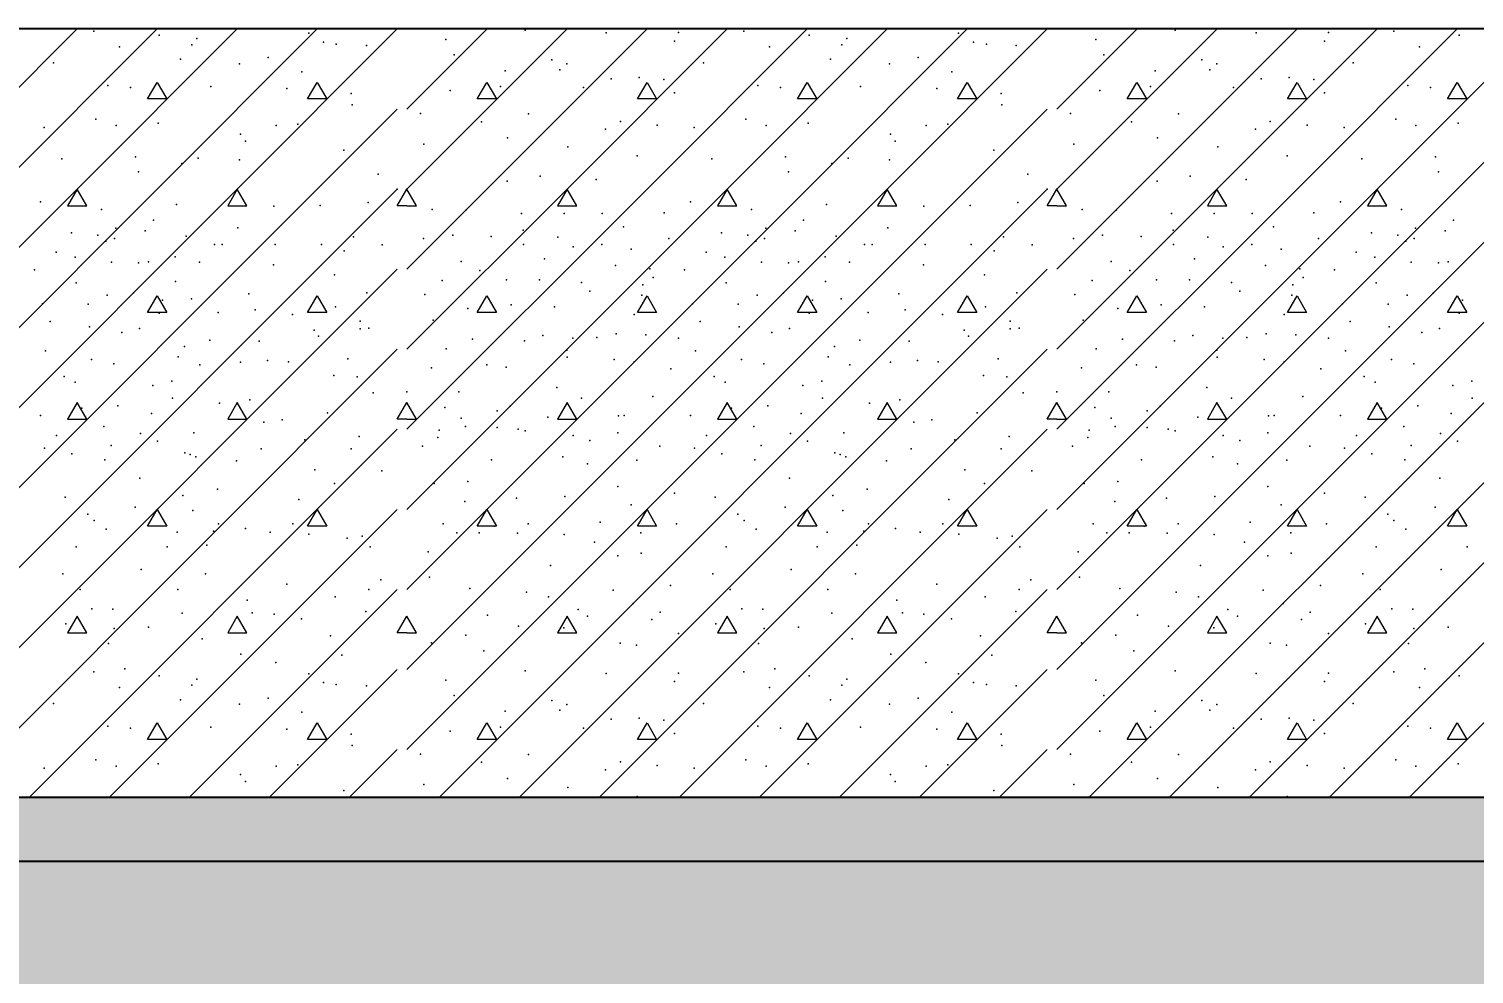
# Model space of a CAD drawing. Header units: millimetres. Extents: x 18162 to 7085488, y 72188 to 247925.
# Drawn here: x 4251776 to 4254033, y 98527 to 100003 of the extents above; entities that cross this region are included whole.
import ezdxf

# ---------------------------------------------------------------- set-up
doc = ezdxf.new("R2010")
doc.units = ezdxf.units.MM
doc.header["$MEASUREMENT"] = 0
doc.layers.add('Drawing & Figure', color=7, linetype='Continuous')
doc.layers.add('Structural - Bearing', color=7, linetype='Continuous')
doc.styles.add('GENERATED_STYLE_3', font='', dxfattribs={"width": 0.8})
doc.styles.get('GENERATED_STYLE_3').set_extended_font_data('ISOCPEUR MON')
doc.dimstyles.new('GENERATED_STYLE__12', dxfattribs={"dimtxt": 330.000007, "dimasz": 171, "dimexe": 0.18, "dimexo": 150, "dimgap": 0, "dimtad": 1, "dimdec": 0, "dimzin": 0, "dimdsep": 46, "dimtxsty": 'GENERATED_STYLE_3', "dimblk": 'ARROWHEAD_2', "dimblk1": 'ARROWHEAD_2', "dimblk2": 'ARROWHEAD_2', "dimcen": 0.09, "dimclrd": 13, "dimclre": 13, "dimclrt": 13, "dimadec": 0, "dimazin": 0, "dimtfac": 1, "dimtdec": 4, "dimtmove": 0, "dimatfit": 3, "dimfxl": 1, "dimtolj": 1, "dimtzin": 0, "dimarcsym": 0})

# ---------------------------------------------------------------- blocks, each defined once
blk = doc.blocks.new('*X1456', base_point=(4294986.6, 104752.7))
at = {"layer": 'Structural - Bearing', "color": 7, "linetype": 'Continuous', "lineweight": 9}
for p, q in [((4251601.3, 99752.6), (4251851.4, 100002.7)), ((4251726.3, 99752.6), (4251976.4, 100002.7)), ((4251851.3, 99752.6), (4252101.4, 100002.7)), ((4251976.3, 99752.6), (4252226.4, 100002.7)), ((4252101.3, 99752.6), (4252351.3, 100002.6)), ((4252366.4, 99877.6), (4252491.5, 100002.7)), ((4252366.4, 100002.6), (4252366.5, 100002.7)), ((4252366.4, 99752.6), (4252616.5, 100002.7)), ((4252491.4, 99752.6), (4252741.5, 100002.7)), ((4252616.4, 99752.6), (4252866.5, 100002.7)), ((4252741.4, 99752.6), (4252991.5, 100002.7)), ((4252866.4, 99752.6), (4253116.5, 100002.7)), ((4252991.4, 99752.6), (4253241.5, 100002.7)), ((4253116.4, 99752.6), (4253366.4, 100002.6)), ((4253381.5, 99877.6), (4253506.6, 100002.7)), ((4253381.5, 100002.6), (4253381.6, 100002.7)), ((4253381.5, 99752.6), (4253631.6, 100002.7)), ((4253506.5, 99752.6), (4253756.6, 100002.7)), ((4253631.5, 99752.6), (4253881.6, 100002.7)), ((4253756.5, 99752.6), (4254006.6, 100002.7)), ((4253881.5, 99752.6), (4254131.6, 100002.7)), ((4254006.5, 99752.6), (4254256.6, 100002.7)), ((4251961.2, 99893.3), (4251976.3, 99919.3)), ((4251976.3, 99919.3), (4251991.2, 99893.3)), ((4252211.2, 99893.3), (4252226.3, 99919.3)), ((4252226.3, 99919.3), (4252241.2, 99893.3)), ((4252476.3, 99893.3), (4252491.4, 99919.3)), ((4252491.4, 99919.3), (4252506.3, 99893.3)), ((4252726.3, 99893.3), (4252741.4, 99919.3)), ((4252741.4, 99919.3), (4252756.3, 99893.3)), ((4252976.3, 99893.3), (4252991.4, 99919.3)), ((4252991.4, 99919.3), (4253006.3, 99893.3)), ((4253226.3, 99893.3), (4253241.4, 99919.3)), ((4253241.4, 99919.3), (4253256.3, 99893.3)), ((4253491.4, 99893.3), (4253506.5, 99919.3)), ((4253506.5, 99919.3), (4253521.5, 99893.3)), ((4253741.4, 99893.3), (4253756.5, 99919.3)), ((4253756.5, 99919.3), (4253771.5, 99893.3)), ((4253991.4, 99893.3), (4254006.5, 99919.3)), ((4254006.5, 99919.3), (4254021.5, 99893.3)), ((4251991.2, 99893.3), (4251961.2, 99893.3)), ((4252241.2, 99893.3), (4252211.2, 99893.3)), ((4252226.3, 99752.6), (4252351.3, 99877.6)), ((4252506.3, 99893.3), (4252476.3, 99893.3)), ((4252756.3, 99893.3), (4252726.3, 99893.3)), ((4253006.3, 99893.3), (4252976.3, 99893.3)), ((4253256.3, 99893.3), (4253226.3, 99893.3)), ((4253241.4, 99752.6), (4253366.4, 99877.6)), ((4253521.5, 99893.3), (4253491.4, 99893.3)), ((4253771.5, 99893.3), (4253741.4, 99893.3)), ((4254021.5, 99893.3), (4253991.4, 99893.3)), ((4251351.3, 98877.6), (4252226.3, 99752.6)), ((4251351.3, 99002.6), (4252101.3, 99752.6)), ((4251351.3, 99127.6), (4251976.3, 99752.6)), ((4251351.3, 99252.6), (4251851.3, 99752.6)), ((4251401.4, 98802.7), (4252351.3, 99752.6)), ((4251851.3, 99752.6), (4251836.4, 99726.6)), ((4251866.4, 99726.6), (4251851.3, 99752.6)), ((4252101.3, 99752.6), (4252086.4, 99726.6)), ((4252116.4, 99726.6), (4252101.3, 99752.6)), ((4252351.3, 99726.6), (4252366.4, 99752.6)), ((4252366.4, 98877.6), (4253241.4, 99752.6)), ((4252366.4, 99002.6), (4253116.4, 99752.6)), ((4252366.4, 99627.6), (4252491.4, 99752.6)), ((4252366.4, 99127.6), (4252991.4, 99752.6)), ((4252366.4, 99252.6), (4252866.4, 99752.6)), ((4252366.4, 99377.6), (4252741.4, 99752.6)), ((4252366.4, 99502.6), (4252616.4, 99752.6)), ((4252381.5, 99726.6), (4252366.4, 99752.6)), ((4252416.5, 98802.7), (4253366.4, 99752.6)), ((4252616.4, 99752.6), (4252601.5, 99726.6)), ((4252631.5, 99726.6), (4252616.4, 99752.6)), ((4252866.4, 99752.6), (4252851.5, 99726.6)), ((4252881.5, 99726.6), (4252866.4, 99752.6)), ((4253116.4, 99752.6), (4253101.5, 99726.6)), ((4253131.5, 99726.6), (4253116.4, 99752.6)), ((4253366.4, 99726.6), (4253381.5, 99752.6)), ((4253381.5, 98877.6), (4254256.5, 99752.6)), ((4253381.5, 99002.6), (4254131.5, 99752.6)), ((4253381.5, 99627.6), (4253506.5, 99752.6)), ((4253381.5, 99127.6), (4254006.5, 99752.6)), ((4253381.5, 99252.6), (4253881.5, 99752.6)), ((4253381.5, 99377.6), (4253756.5, 99752.6)), ((4253381.5, 99502.6), (4253631.5, 99752.6)), ((4253396.7, 99726.6), (4253381.5, 99752.6)), ((4253431.6, 98802.7), (4254381.5, 99752.6)), ((4253631.5, 99752.6), (4253616.6, 99726.6)), ((4253646.7, 99726.6), (4253631.5, 99752.6)), ((4253881.5, 99752.6), (4253866.6, 99726.6)), ((4253896.7, 99726.6), (4253881.5, 99752.6)), ((4251836.4, 99726.6), (4251866.4, 99726.6)), ((4252086.4, 99726.6), (4252116.4, 99726.6)), ((4252366.4, 99726.6), (4252351.3, 99726.6)), ((4252366.4, 99726.6), (4252381.5, 99726.6)), ((4252601.5, 99726.6), (4252631.5, 99726.6)), ((4252851.5, 99726.6), (4252881.5, 99726.6)), ((4253101.5, 99726.6), (4253131.5, 99726.6)), ((4253381.5, 99726.6), (4253366.4, 99726.6)), ((4253381.5, 99726.6), (4253396.7, 99726.6)), ((4253616.6, 99726.6), (4253646.7, 99726.6)), ((4253866.6, 99726.6), (4253896.7, 99726.6)), ((4251526.4, 98802.7), (4252351.3, 99627.6)), ((4252541.5, 98802.7), (4253366.4, 99627.6)), ((4253556.6, 98802.7), (4254381.5, 99627.6)), ((4251961.2, 99560), (4251976.3, 99586)), ((4251976.3, 99586), (4251991.2, 99559.9)), ((4252211.2, 99560), (4252226.3, 99586)), ((4252226.3, 99586), (4252241.2, 99559.9)), ((4252476.3, 99560), (4252491.4, 99586)), ((4252491.4, 99586), (4252506.3, 99559.9)), ((4252726.3, 99560), (4252741.4, 99586)), ((4252741.4, 99586), (4252756.3, 99559.9)), ((4252976.3, 99560), (4252991.4, 99586)), ((4252991.4, 99586), (4253006.3, 99559.9)), ((4253226.3, 99560), (4253241.4, 99586)), ((4253241.4, 99586), (4253256.3, 99559.9)), ((4253491.4, 99560), (4253506.5, 99586)), ((4253506.5, 99586), (4253521.5, 99559.9)), ((4253741.4, 99560), (4253756.5, 99586)), ((4253756.5, 99586), (4253771.5, 99559.9)), ((4253991.4, 99560), (4254006.5, 99586)), ((4254006.5, 99586), (4254021.5, 99559.9)), ((4251991.2, 99559.9), (4251961.2, 99560)), ((4252241.2, 99559.9), (4252211.2, 99560)), ((4252506.3, 99559.9), (4252476.3, 99560)), ((4252756.3, 99559.9), (4252726.3, 99560)), ((4253006.3, 99559.9), (4252976.3, 99560)), ((4253256.3, 99559.9), (4253226.3, 99560)), ((4253521.5, 99559.9), (4253491.4, 99560)), ((4253771.5, 99559.9), (4253741.4, 99560)), ((4254021.5, 99559.9), (4253991.4, 99560)), ((4251651.4, 98802.7), (4252351.3, 99502.6)), ((4252666.5, 98802.7), (4253366.4, 99502.6)), ((4253681.6, 98802.7), (4254381.5, 99502.6)), ((4251851.3, 99419.3), (4251836.4, 99393.3)), ((4251866.4, 99393.3), (4251851.3, 99419.3)), ((4252101.3, 99419.3), (4252086.4, 99393.3)), ((4252116.4, 99393.3), (4252101.3, 99419.3)), ((4252351.3, 99393.3), (4252366.4, 99419.3)), ((4252381.5, 99393.3), (4252366.4, 99419.3)), ((4252616.4, 99419.3), (4252601.5, 99393.3)), ((4252631.5, 99393.3), (4252616.4, 99419.3)), ((4252866.4, 99419.3), (4252851.5, 99393.3)), ((4252881.5, 99393.3), (4252866.4, 99419.3)), ((4253116.4, 99419.3), (4253101.5, 99393.3)), ((4253131.5, 99393.3), (4253116.4, 99419.3)), ((4253366.4, 99393.3), (4253381.5, 99419.3)), ((4253396.7, 99393.3), (4253381.5, 99419.3)), ((4253631.5, 99419.3), (4253616.6, 99393.3)), ((4253646.7, 99393.3), (4253631.5, 99419.3)), ((4253881.5, 99419.3), (4253866.6, 99393.3)), ((4253896.7, 99393.3), (4253881.5, 99419.3)), ((4251836.4, 99393.3), (4251866.4, 99393.3)), ((4252086.4, 99393.3), (4252116.4, 99393.3)), ((4252366.4, 99393.3), (4252351.3, 99393.3)), ((4252366.4, 99393.3), (4252381.5, 99393.3)), ((4252601.5, 99393.3), (4252631.5, 99393.3)), ((4252851.5, 99393.3), (4252881.5, 99393.3)), ((4253101.5, 99393.3), (4253131.5, 99393.3)), ((4253381.5, 99393.3), (4253366.4, 99393.3)), ((4253381.5, 99393.3), (4253396.7, 99393.3)), ((4253616.6, 99393.3), (4253646.7, 99393.3)), ((4253866.6, 99393.3), (4253896.7, 99393.3)), ((4251776.4, 98802.7), (4252351.3, 99377.6)), ((4252791.5, 98802.7), (4253366.4, 99377.6)), ((4253806.6, 98802.7), (4254381.5, 99377.6)), ((4251901.4, 98802.7), (4252351.3, 99252.6)), ((4251961.2, 99226.6), (4251976.3, 99252.6)), ((4251976.3, 99252.6), (4251991.2, 99226.6)), ((4252211.2, 99226.6), (4252226.3, 99252.6)), ((4252226.3, 99252.6), (4252241.2, 99226.6)), ((4252476.3, 99226.6), (4252491.4, 99252.6)), ((4252491.4, 99252.6), (4252506.3, 99226.6)), ((4252726.3, 99226.6), (4252741.4, 99252.6)), ((4252741.4, 99252.6), (4252756.3, 99226.6)), ((4252916.5, 98802.7), (4253366.4, 99252.6)), ((4252976.3, 99226.6), (4252991.4, 99252.6)), ((4252991.4, 99252.6), (4253006.3, 99226.6)), ((4253226.3, 99226.6), (4253241.4, 99252.6)), ((4253241.4, 99252.6), (4253256.3, 99226.6)), ((4253491.4, 99226.6), (4253506.5, 99252.6)), ((4253506.5, 99252.6), (4253521.5, 99226.6)), ((4253741.4, 99226.6), (4253756.5, 99252.6)), ((4253756.5, 99252.6), (4253771.5, 99226.6)), ((4253931.6, 98802.7), (4254381.5, 99252.6)), ((4253991.4, 99226.6), (4254006.5, 99252.6)), ((4254006.5, 99252.6), (4254021.5, 99226.6)), ((4251991.2, 99226.6), (4251961.2, 99226.6)), ((4252241.2, 99226.6), (4252211.2, 99226.6)), ((4252506.3, 99226.6), (4252476.3, 99226.6)), ((4252756.3, 99226.6), (4252726.3, 99226.6)), ((4253006.3, 99226.6), (4252976.3, 99226.6)), ((4253256.3, 99226.6), (4253226.3, 99226.6)), ((4253521.5, 99226.6), (4253491.4, 99226.6)), ((4253771.5, 99226.6), (4253741.4, 99226.6)), ((4254021.5, 99226.6), (4253991.4, 99226.6)), ((4252026.4, 98802.7), (4252351.3, 99127.6)), ((4253041.5, 98802.7), (4253366.4, 99127.6)), ((4251851.3, 99086), (4251836.4, 99059.9)), ((4251866.4, 99060), (4251851.3, 99086)), ((4252101.3, 99086), (4252086.4, 99059.9)), ((4252116.4, 99060), (4252101.3, 99086)), ((4252351.3, 99060), (4252366.4, 99086)), ((4252381.5, 99060), (4252366.4, 99086)), ((4252616.4, 99086), (4252601.5, 99059.9)), ((4252631.5, 99060), (4252616.4, 99086)), ((4252866.4, 99086), (4252851.5, 99059.9)), ((4252881.5, 99060), (4252866.4, 99086)), ((4253116.4, 99086), (4253101.5, 99059.9)), ((4253131.5, 99060), (4253116.4, 99086)), ((4253366.4, 99060), (4253381.5, 99086)), ((4253396.7, 99060), (4253381.5, 99086)), ((4253631.5, 99086), (4253616.6, 99059.9)), ((4253646.7, 99060), (4253631.5, 99086)), ((4253881.5, 99086), (4253866.6, 99059.9)), ((4253896.7, 99060), (4253881.5, 99086)), ((4251836.4, 99059.9), (4251866.4, 99060)), ((4252086.4, 99059.9), (4252116.4, 99060)), ((4252366.4, 99059.9), (4252351.3, 99060)), ((4252366.4, 99059.9), (4252381.5, 99060)), ((4252601.5, 99059.9), (4252631.5, 99060)), ((4252851.5, 99059.9), (4252881.5, 99060)), ((4253101.5, 99059.9), (4253131.5, 99060)), ((4253381.5, 99059.9), (4253366.4, 99060)), ((4253381.5, 99059.9), (4253396.7, 99060)), ((4253616.6, 99059.9), (4253646.7, 99060)), ((4253866.6, 99059.9), (4253896.7, 99060)), ((4252151.4, 98802.7), (4252351.3, 99002.6)), ((4253166.5, 98802.7), (4253366.4, 99002.6)), ((4251961.2, 98893.3), (4251976.3, 98919.3)), ((4251976.3, 98919.3), (4251991.2, 98893.3)), ((4252211.2, 98893.3), (4252226.3, 98919.3)), ((4252226.3, 98919.3), (4252241.2, 98893.3)), ((4252476.3, 98893.3), (4252491.4, 98919.3)), ((4252491.4, 98919.3), (4252506.3, 98893.3)), ((4252726.3, 98893.3), (4252741.4, 98919.3)), ((4252741.4, 98919.3), (4252756.3, 98893.3)), ((4252976.3, 98893.3), (4252991.4, 98919.3)), ((4252991.4, 98919.3), (4253006.3, 98893.3)), ((4253226.3, 98893.3), (4253241.4, 98919.3)), ((4253241.4, 98919.3), (4253256.3, 98893.3)), ((4253491.4, 98893.3), (4253506.5, 98919.3)), ((4253506.5, 98919.3), (4253521.5, 98893.3)), ((4253741.4, 98893.3), (4253756.5, 98919.3)), ((4253756.5, 98919.3), (4253771.5, 98893.3)), ((4253991.4, 98893.3), (4254006.5, 98919.3)), ((4254006.5, 98919.3), (4254021.5, 98893.3)), ((4251991.2, 98893.3), (4251961.2, 98893.3)), ((4252241.2, 98893.3), (4252211.2, 98893.3)), ((4252506.3, 98893.3), (4252476.3, 98893.3)), ((4252756.3, 98893.3), (4252726.3, 98893.3)), ((4253006.3, 98893.3), (4252976.3, 98893.3)), ((4253256.3, 98893.3), (4253226.3, 98893.3)), ((4253521.5, 98893.3), (4253491.4, 98893.3)), ((4253771.5, 98893.3), (4253741.4, 98893.3)), ((4254021.5, 98893.3), (4253991.4, 98893.3)), ((4252276.4, 98802.7), (4252351.3, 98877.6)), ((4253291.5, 98802.7), (4253366.4, 98877.6))]:
    blk.add_line(p, q, dxfattribs=at)
for p in [(4251877.5, 99999.2), (4251979.5, 99993), (4252212.9, 99996.1), (4252551, 100000.9), (4252677.6, 99996.6), (4252790.7, 99996.9), (4252892.7, 99999.2), (4252994.7, 99993), (4253228, 99996.1), (4253566.1, 100000.9), (4253692.7, 99996.6), (4253805.8, 99996.9), (4253907.8, 99999.2), (4254009.8, 99993), (4251917.7, 99974.5), (4252030.6, 99978.1), (4252038.3, 99987.8), (4252236.1, 99982.2), (4252256.1, 99979.1), (4252303, 99976.9), (4252427.2, 99986.2), (4252784.5, 99983.8), (4252932.8, 99974.5), (4253045.8, 99978.1), (4253053.5, 99987.8), (4253251.2, 99982.2), (4253271.3, 99979.1), (4253318.1, 99976.9), (4253442.3, 99986.2), (4253799.6, 99983.8), (4253948, 99974.5), (4251814.2, 99949.8), (4252012.6, 99955.4), (4252105, 99948.3), (4252149.7, 99957.9), (4252439.9, 99962.1), (4252592.9, 99954.4), (4252616.1, 99948.2), (4252829.3, 99949.8), (4253027.8, 99955.4), (4253120.1, 99948.3), (4253164.8, 99957.9), (4253455, 99962.1), (4253608, 99954.4), (4253631.2, 99948.2), (4253844.4, 99949.8), (4252202.1, 99935.9), (4252519.9, 99937.5), (4252605.2, 99939), (4252685.6, 99925), (4252729.1, 99926.8), (4252767.5, 99923.5), (4253217.2, 99935.9), (4253535, 99937.5), (4253620.4, 99939), (4253700.7, 99925), (4253744.2, 99926.8), (4253782.6, 99923.5), (4251899.2, 99914.2), (4251934.7, 99911.1), (4252059.9, 99912.7), (4252178.9, 99909.6), (4252279.3, 99901.9), (4252433.7, 99906.4), (4252512.5, 99912.7), (4252642.3, 99911.1), (4252784.2, 99902.9), (4252914.3, 99914.2), (4252949.8, 99911.1), (4253075, 99912.7), (4253194, 99909.6), (4253294.5, 99901.9), (4253448.8, 99906.4), (4253527.6, 99912.7), (4253657.5, 99911.1), (4253799.3, 99902.9), (4253929.4, 99914.2), (4253965, 99911.1), (4252280.6, 99884), (4253295.7, 99884), (4251880.6, 99861.7), (4251978, 99855.5), (4252387.6, 99870.7), (4252482.9, 99857.8), (4252556.3, 99869.9), (4252699.7, 99858.4), (4252895.8, 99861.7), (4252993.1, 99855.5), (4253402.7, 99870.7), (4253498, 99857.8), (4253571.5, 99869.9), (4253714.8, 99858.4), (4253910.9, 99861.7), (4254008.2, 99855.5), (4251799.9, 99848.8), (4251912.1, 99852), (4251912.1, 99852), (4252106.2, 99838.5), (4252162, 99852), (4252195.9, 99854), (4252523.4, 99832.7), (4252676.3, 99846.2), (4252757.2, 99852.6), (4252815, 99848.8), (4252927.2, 99852), (4252927.2, 99852), (4253121.4, 99838.5), (4253177.1, 99852), (4253211, 99854), (4253538.6, 99832.7), (4253691.5, 99846.2), (4253772.3, 99852.6), (4253830.2, 99848.8), (4253942.3, 99852), (4253942.3, 99852), (4252114, 99827.7), (4252267.7, 99813.5), (4252392.7, 99823), (4252617.5, 99818.4), (4253129.1, 99827.7), (4253282.9, 99813.5), (4253407.9, 99823), (4253632.6, 99818.4), (4251827.3, 99799.9), (4251942.4, 99803), (4252015, 99792.7), (4252040.4, 99800.7), (4252104.7, 99798.3), (4252725.8, 99804.5), (4252842.4, 99799.9), (4252957.6, 99803), (4253030.1, 99792.7), (4253055.5, 99800.7), (4253119.8, 99798.3), (4253740.9, 99804.5), (4253857.5, 99799.9), (4253972.7, 99803), (4251947.1, 99779.8), (4252321.2, 99776.2), (4252522.8, 99765.1), (4252574.3, 99772.8), (4252661.9, 99767.6), (4252962.2, 99779.8), (4253336.3, 99776.2), (4253537.9, 99765.1), (4253589.4, 99772.8), (4253677, 99767.6), (4253977.3, 99779.8), (4252351.3, 99752.6), (4252351.3, 99752.6), (4252351.3, 99752.6), (4252366.4, 99752.6), (4252366.4, 99752.6), (4252366.4, 99752.6), (4253366.4, 99752.6), (4253366.4, 99752.6), (4253366.4, 99752.6), (4253381.5, 99752.6), (4253381.5, 99752.6), (4253381.5, 99752.6), (4251794.1, 99732.5), (4251889.3, 99720.9), (4252006.5, 99728.6), (4252158.5, 99726), (4252230.7, 99727.2), (4252305.6, 99731.7), (4252406, 99720.9), (4252458.6, 99719.8), (4252809.2, 99732.5), (4252904.5, 99720.9), (4253021.7, 99728.6), (4253173.6, 99726), (4253245.8, 99727.2), (4253320.7, 99731.7), (4253421.2, 99720.9), (4253473.8, 99719.8), (4253824.3, 99732.5), (4253919.6, 99720.9), (4251970.4, 99704.2), (4252545.1, 99714.5), (4252612.1, 99714.5), (4252671.3, 99714.5), (4252767.9, 99715.8), (4252985.5, 99704.2), (4253560.3, 99714.5), (4253627.2, 99714.5), (4253686.5, 99714.5), (4253783, 99715.8), (4254000.7, 99704.2), (4251842.3, 99684.1), (4251883.7, 99680.7), (4251909.5, 99675.5), (4251911.5, 99691.5), (4251957.5, 99687.4), (4252021.5, 99679.4), (4252102.5, 99692), (4252282.9, 99678.1), (4252392, 99675.5), (4252437.8, 99680.7), (4252497.8, 99678.7), (4252548.1, 99688.4), (4252602.2, 99677.6), (4252704.8, 99693.9), (4252775.2, 99675.5), (4252857.4, 99684.1), (4252898.9, 99680.7), (4252924.6, 99675.5), (4252926.7, 99691.5), (4252972.7, 99687.4), (4253036.6, 99679.4), (4253117.6, 99692), (4253298, 99678.1), (4253407.2, 99675.5), (4253452.9, 99680.7), (4253512.9, 99678.7), (4253563.2, 99688.4), (4253617.3, 99677.6), (4253719.9, 99693.9), (4253790.3, 99675.5), (4253872.6, 99684.1), (4253914, 99680.7), (4253939.7, 99675.5), (4253941.8, 99691.5), (4253987.8, 99687.4), (4251818.6, 99654.3), (4251896.1, 99671.4), (4252065.9, 99665.9), (4252077.9, 99666), (4252160.6, 99665.9), (4252232.7, 99665.9), (4252268.5, 99656), (4252327.7, 99665.8), (4252548.6, 99665.9), (4252626, 99662.6), (4252670.9, 99665.9), (4252716.4, 99659.1), (4252833.7, 99654.3), (4252911.2, 99671.4), (4253081, 99665.9), (4253093, 99666), (4253175.7, 99665.9), (4253247.8, 99665.9), (4253283.6, 99656), (4253342.8, 99665.8), (4253563.7, 99665.9), (4253641.1, 99662.6), (4253686, 99665.9), (4253731.5, 99659.1), (4253848.8, 99654.3), (4253926.3, 99671.4), (4251848, 99646.6), (4251904.7, 99638.5), (4251947.1, 99637.4), (4251962.5, 99639), (4252004.3, 99646.7), (4252042.5, 99638.5), (4252158, 99634.3), (4252451.1, 99639.8), (4252581.2, 99643.7), (4252691.9, 99633.4), (4252863.1, 99646.6), (4252919.9, 99638.5), (4252962.2, 99637.4), (4252977.7, 99639), (4253019.4, 99646.7), (4253057.7, 99638.5), (4253173.1, 99634.3), (4253466.2, 99639.8), (4253596.3, 99643.7), (4253707.1, 99633.4), (4253878.2, 99646.6), (4253935, 99638.5), (4253977.3, 99637.4), (4253992.8, 99639), (4251784.8, 99626.6), (4251849.7, 99606.5), (4252005, 99608.2), (4252253.1, 99618.9), (4252421.5, 99609.8), (4252480.3, 99625.3), (4252521.8, 99611.2), (4252573.5, 99610.8), (4252639.2, 99606.9), (4252745.9, 99628.2), (4252750.9, 99614.6), (4252799.9, 99626.6), (4252864.9, 99606.5), (4253020.1, 99608.2), (4253268.2, 99618.9), (4253436.6, 99609.8), (4253495.4, 99625.3), (4253536.9, 99611.2), (4253588.6, 99610.8), (4253654.3, 99606.9), (4253761, 99628.2), (4253766.1, 99614.6), (4253815.1, 99626.6), (4253880, 99606.5), (4251898.3, 99587), (4251939.5, 99590.8), (4252119.6, 99588.9), (4252303.9, 99590.9), (4252394.5, 99588.3), (4252652.1, 99593.4), (4252733.1, 99587), (4252735, 99603.4), (4252913.4, 99587), (4252954.6, 99590.8), (4253134.8, 99588.9), (4253319.1, 99590.9), (4253409.6, 99588.3), (4253667.3, 99593.4), (4253748.3, 99587), (4253750.2, 99603.4), (4253928.6, 99587), (4253969.8, 99590.8), (4251797.2, 99573.5), (4251868.7, 99572.8), (4251984.6, 99579.3), (4252029.7, 99581.2), (4252129.3, 99564.2), (4252255, 99569), (4252461.4, 99566.4), (4252529, 99572.2), (4252596.6, 99569), (4252812.3, 99573.5), (4252883.8, 99572.8), (4252999.7, 99579.3), (4253044.8, 99581.2), (4253144.4, 99564.2), (4253270.1, 99569), (4253476.5, 99566.4), (4253544.2, 99572.2), (4253611.8, 99569), (4253827.4, 99573.5), (4253898.9, 99572.8), (4254014.8, 99579.3), (4251809.4, 99545.8), (4251979.4, 99558.7), (4252071.3, 99559.9), (4252187.6, 99556.9), (4252293.2, 99546.2), (4252407.4, 99547.8), (4252721.1, 99557.1), (4252824.6, 99545.8), (4252994.6, 99558.7), (4253086.5, 99559.9), (4253202.8, 99556.9), (4253308.4, 99546.2), (4253422.6, 99547.8), (4253736.3, 99557.1), (4253839.7, 99545.8), (4254009.7, 99558.7), (4251870.4, 99537.7), (4251921.1, 99528.8), (4251948.7, 99534.9), (4252058.3, 99516.9), (4252221.5, 99532.3), (4252228.3, 99523.1), (4252293.4, 99534.5), (4252307.1, 99535.4), (4252469, 99518.5), (4252549.8, 99515.8), (4252578.6, 99523.9), (4252625.3, 99520), (4252663.2, 99521), (4252693.2, 99526.5), (4252739.6, 99525.2), (4252790.7, 99519.7), (4252885.5, 99537.7), (4252936.2, 99528.8), (4252963.9, 99534.9), (4253073.5, 99516.9), (4253236.6, 99532.3), (4253243.5, 99523.1), (4253308.5, 99534.5), (4253322.3, 99535.4), (4253484.1, 99518.5), (4253565, 99515.8), (4253593.7, 99523.9), (4253640.5, 99520), (4253678.3, 99521), (4253708.3, 99526.5), (4253754.7, 99525.2), (4253805.8, 99519.7), (4253900.6, 99537.7), (4253951.4, 99528.8), (4253979, 99534.9), (4251802.1, 99500.2), (4252018.9, 99506.8), (4252135.6, 99515.3), (4252427.5, 99503), (4252616.1, 99501.4), (4252817.3, 99500.2), (4253034, 99506.8), (4253150.7, 99515.3), (4253442.7, 99503), (4253631.2, 99501.4), (4253832.4, 99500.2), (4251873.8, 99486.5), (4251908.8, 99480), (4252008.9, 99490.6), (4252042.9, 99478.3), (4252106.5, 99482.3), (4252148.6, 99484.8), (4252181.2, 99483.2), (4252181.2, 99483.2), (4252274.3, 99487.8), (4252404.9, 99473.6), (4252490.9, 99478.3), (4252521.5, 99474.6), (4252616.8, 99490.1), (4252690.1, 99486.4), (4252721.1, 99482.9), (4252778.5, 99471.9), (4252889, 99486.5), (4252924, 99480), (4253024, 99490.6), (4253058, 99478.3), (4253121.6, 99482.3), (4253163.7, 99484.8), (4253196.3, 99483.2), (4253196.3, 99483.2), (4253289.5, 99487.8), (4253420, 99473.6), (4253506, 99478.3), (4253536.6, 99474.6), (4253631.9, 99490.1), (4253705.2, 99486.4), (4253736.3, 99482.9), (4253793.6, 99471.9), (4253904.1, 99486.5), (4253939.1, 99480), (4251831, 99460.1), (4251848.1, 99451.1), (4251999.4, 99452.6), (4252252, 99461.7), (4252288.4, 99459.3), (4252846.1, 99460.1), (4252863.3, 99451.1), (4253014.6, 99452.6), (4253267.1, 99461.7), (4253303.5, 99459.3), (4253861.2, 99460.1), (4253878.4, 99451.1), (4254029.7, 99452.6), (4251969.4, 99446.2), (4252000, 99426), (4252313.4, 99434.4), (4252366.4, 99436.3), (4252447.3, 99436.3), (4252600.3, 99443), (4252639.1, 99426), (4252750.6, 99429.1), (4252984.5, 99446.2), (4253015.2, 99426), (4253328.6, 99434.4), (4253381.5, 99436.3), (4253462.4, 99436.3), (4253615.5, 99443), (4253654.3, 99426), (4253765.7, 99429.1), (4253999.7, 99446.2), (4254030.3, 99426), (4251858.4, 99410.6), (4251915, 99414.4), (4252073.4, 99418.3), (4252121.1, 99423.4), (4252242.1, 99403.1), (4252425.4, 99411.9), (4252507.4, 99406.3), (4252527.7, 99413.9), (4252873.5, 99410.6), (4252930.2, 99414.4), (4253088.6, 99418.3), (4253136.2, 99423.4), (4253257.2, 99403.1), (4253440.5, 99411.9), (4253522.5, 99406.3), (4253542.8, 99413.9), (4253888.6, 99410.6), (4253945.3, 99414.4), (4251794.1, 99399.4), (4251893.1, 99382.2), (4251967.2, 99402.5), (4252143, 99388.7), (4252171.3, 99392.5), (4252451.1, 99395.1), (4252457.6, 99382.2), (4252507.4, 99380.7), (4252586.3, 99396.4), (4252696.7, 99398.6), (4252705.7, 99399.4), (4252809.2, 99399.4), (4252908.3, 99382.2), (4252982.3, 99402.5), (4253158.1, 99388.7), (4253186.4, 99392.5), (4253466.2, 99395.1), (4253472.7, 99382.2), (4253522.5, 99380.7), (4253601.5, 99396.4), (4253711.8, 99398.6), (4253720.8, 99399.4), (4253824.3, 99399.4), (4253923.4, 99382.2), (4253997.4, 99402.5), (4251819.1, 99367.8), (4251950.5, 99371), (4251976.9, 99359.1), (4252033.5, 99371.9), (4252206.9, 99361.4), (4252291.9, 99366.4), (4252414.5, 99364.6), (4252416.7, 99376.3), (4252540.3, 99377.8), (4252551.1, 99375.5), (4252626, 99367.8), (4252652.1, 99360.3), (4252695.8, 99371.9), (4252834.3, 99367.8), (4252965.6, 99371), (4252992, 99359.1), (4253048.6, 99371.9), (4253222, 99361.4), (4253307.1, 99366.4), (4253429.6, 99364.6), (4253431.8, 99376.3), (4253555.5, 99377.8), (4253566.3, 99375.5), (4253641.1, 99367.8), (4253667.3, 99360.3), (4253710.9, 99371.9), (4253849.4, 99367.8), (4253980.8, 99371), (4254007.1, 99359.1), (4251800.3, 99348.4), (4251843, 99339.1), (4251904.3, 99352.3), (4252019.7, 99340.7), (4252027.9, 99338.1), (4252138.7, 99347.1), (4252279.3, 99346.9), (4252390.6, 99351.3), (4252761.3, 99351.5), (4252815.4, 99348.4), (4252858.1, 99339.1), (4252919.4, 99352.3), (4253034.8, 99340.7), (4253043.1, 99338.1), (4253153.8, 99347.1), (4253294.5, 99346.9), (4253405.7, 99351.3), (4253776.4, 99351.5), (4253830.5, 99348.4), (4253873.2, 99339.1), (4253934.6, 99352.3), (4251894.5, 99329.9), (4252036.7, 99334.5), (4252100.1, 99328.4), (4252222.7, 99314.2), (4252327.2, 99312.9), (4252498.6, 99329.9), (4252609.9, 99334.5), (4252648.6, 99323.9), (4252725.3, 99329.4), (4252909.7, 99329.9), (4253051.8, 99334.5), (4253115.2, 99328.4), (4253237.8, 99314.2), (4253342.4, 99312.9), (4253513.7, 99329.9), (4253625, 99334.5), (4253663.8, 99323.9), (4253740.4, 99329.4), (4253924.8, 99329.9), (4251949, 99301.3), (4252253.1, 99292.8), (4252409, 99292.8), (4252461.4, 99296), (4252964.1, 99301.3), (4253268.2, 99292.8), (4253424.1, 99292.8), (4253476.5, 99296), (4253979.3, 99301.3), (4251832.6, 99271.5), (4252016.4, 99274.5), (4252070.3, 99284.1), (4252197.4, 99268.1), (4252537.4, 99270.2), (4252613, 99272.7), (4252695.9, 99288.4), (4252784.4, 99278), (4252847.7, 99271.5), (4253031.6, 99274.5), (4253085.4, 99284.1), (4253212.5, 99268.1), (4253552.5, 99270.2), (4253628.1, 99272.7), (4253711, 99288.4), (4253799.5, 99278), (4253862.9, 99271.5), (4251942.1, 99256), (4252032.1, 99251.1), (4252456.9, 99265), (4252716.4, 99259.9), (4252957.2, 99256), (4253047.2, 99251.1), (4253472, 99265), (4253731.5, 99259.9), (4253972.3, 99256), (4251867.9, 99244.9), (4251877.7, 99235.4), (4252072.3, 99230.1), (4252114.4, 99222.8), (4252188.2, 99230.1), (4252422.9, 99230.1), (4252502.6, 99226.4), (4252555.8, 99230.1), (4252668.3, 99232.5), (4252787.6, 99230.1), (4252883, 99244.9), (4252892.8, 99235.4), (4253087.4, 99230.1), (4253129.5, 99222.8), (4253203.3, 99230.1), (4253438, 99230.1), (4253517.8, 99226.4), (4253570.9, 99230.1), (4253683.4, 99232.5), (4253802.7, 99230.1), (4253898.1, 99244.9), (4253907.9, 99235.4), (4251896.4, 99221.9), (4252007.3, 99217.1), (4252064.5, 99218.6), (4252152.6, 99217.1), (4252213.3, 99214), (4252273.1, 99207.8), (4252296.6, 99210.8), (4252444.3, 99215.8), (4252479.4, 99216.1), (4252538.8, 99215.6), (4252612.1, 99213.5), (4252659.3, 99201.6), (4252731.9, 99216.1), (4252911.6, 99221.9), (4253022.5, 99217.1), (4253079.7, 99218.6), (4253167.7, 99217.1), (4253228.4, 99214), (4253288.3, 99207.8), (4253311.7, 99210.8), (4253459.4, 99215.8), (4253494.6, 99216.1), (4253553.9, 99215.6), (4253627.2, 99213.5), (4253674.5, 99201.6), (4253747, 99216.1), (4253926.7, 99221.9), (4251849.7, 99193.9), (4251991.9, 99194), (4252053.7, 99197), (4252308.7, 99193.9), (4252399.7, 99186.2), (4252695.9, 99180.1), (4252732.3, 99184.3), (4252864.9, 99193.9), (4253007.1, 99194), (4253068.8, 99197), (4253323.8, 99193.9), (4253414.8, 99186.2), (4253711, 99180.1), (4253747.5, 99184.3), (4253880, 99193.9), (4254022.2, 99194), (4251951.2, 99158.6), (4252590.7, 99165), (4252966.3, 99158.6), (4253605.8, 99165), (4253981.4, 99158.6), (4251828.8, 99152.2), (4252052, 99152.2), (4252178.7, 99136.1), (4252325.8, 99142.4), (4252401.7, 99146.7), (4252778.2, 99133.7), (4252843.9, 99152.2), (4253067.2, 99152.2), (4253193.8, 99136.1), (4253340.9, 99142.4), (4253416.8, 99146.7), (4253793.3, 99133.7), (4253859.1, 99152.2), (4251855.9, 99127.5), (4252008.6, 99127.4), (4252116.6, 99111), (4252254.5, 99116.2), (4252307.1, 99127.5), (4252464.6, 99129), (4252552.9, 99123.4), (4252587.7, 99116.2), (4252688.3, 99126.4), (4252871, 99127.5), (4253023.7, 99127.4), (4253131.7, 99111), (4253269.6, 99116.2), (4253322.3, 99127.5), (4253479.7, 99129), (4253568, 99123.4), (4253602.8, 99116.2), (4253703.5, 99126.4), (4253886.2, 99127.5), (4251874.4, 99097.6), (4251906.9, 99096.6), (4252015.1, 99090.4), (4252124.9, 99091.2), (4252158.8, 99088.8), (4252302.2, 99093.4), (4252492.4, 99087.3), (4252633.6, 99096.3), (4252719.6, 99105.8), (4252762.1, 99092.4), (4252889.5, 99097.6), (4252922, 99096.6), (4253030.2, 99090.4), (4253140.1, 99091.2), (4253173.9, 99088.8), (4253317.4, 99093.4), (4253507.6, 99087.3), (4253648.7, 99096.3), (4253734.7, 99105.8), (4253777.2, 99092.4), (4253904.7, 99097.6), (4253937.2, 99096.6), (4251833.5, 99074.1), (4251908.9, 99066.7), (4251962.5, 99068.7), (4252201.8, 99081.8), (4252540.8, 99070.3), (4252611.6, 99067.8), (4252648.4, 99085.9), (4252748.6, 99080.9), (4252848.6, 99074.1), (4252924.1, 99066.7), (4252977.7, 99068.7), (4253216.9, 99081.8), (4253556, 99070.3), (4253626.7, 99067.8), (4253663.5, 99085.9), (4253763.7, 99080.9), (4253863.7, 99074.1), (4253939.2, 99066.7), (4253992.8, 99068.7), (4251900.4, 99043.2), (4252046.6, 99050.6), (4252247.2, 99055.1), (4252247.2, 99055.1), (4252404.9, 99044.2), (4252458.4, 99056.4), (4252699.5, 99043.9), (4252790.7, 99058.7), (4252915.6, 99043.2), (4253061.8, 99050.6), (4253262.3, 99055.1), (4253262.3, 99055.1), (4253420, 99044.2), (4253473.6, 99056.4), (4253714.6, 99043.9), (4253805.8, 99058.7), (4253930.7, 99043.2), (4252106.8, 99026.6), (4252264.5, 99025), (4252486.6, 99032), (4252724.8, 99040.5), (4253121.9, 99026.6), (4253279.7, 99025), (4253501.7, 99032), (4253740, 99040.5), (4251877.5, 98999.2), (4251926, 99003.7), (4252161.5, 99013.7), (4252551, 99000.8), (4252790.7, 98996.8), (4252892.7, 98999.2), (4252941.1, 99003.7), (4253176.6, 99013.7), (4253566.1, 99000.8), (4253805.8, 98996.8), (4253907.8, 98999.2), (4253956.3, 99003.7), (4251917.7, 98974.5), (4251979.5, 98993), (4252030.6, 98978.1), (4252038.3, 98987.7), (4252212.9, 98996.1), (4252236.1, 98982.2), (4252256.1, 98979.1), (4252303, 98976.9), (4252427.2, 98986.2), (4252677.6, 98996.5), (4252784.5, 98983.8), (4252932.8, 98974.5), (4252994.7, 98993), (4253045.8, 98978.1), (4253053.5, 98987.7), (4253228, 98996.1), (4253251.2, 98982.2), (4253271.3, 98979.1), (4253318.1, 98976.9), (4253442.3, 98986.2), (4253692.7, 98996.5), (4253799.6, 98983.8), (4253948, 98974.5), (4254009.8, 98993), (4252012.6, 98955.4), (4252149.7, 98957.9), (4252439.9, 98962.1), (4252592.9, 98954.4), (4253027.8, 98955.4), (4253164.8, 98957.9), (4253455, 98962.1), (4253608, 98954.4), (4251814.2, 98949.8), (4252105, 98948.3), (4252202.1, 98935.9), (4252519.9, 98937.5), (4252605.2, 98938.9), (4252616.1, 98948.2), (4252829.3, 98949.8), (4253120.1, 98948.3), (4253217.2, 98935.9), (4253535, 98937.5), (4253620.4, 98938.9), (4253631.2, 98948.2), (4253844.4, 98949.8), (4251899.2, 98914.2), (4251934.7, 98911.1), (4252059.9, 98912.7), (4252178.9, 98909.6), (4252433.7, 98906.4), (4252512.5, 98912.7), (4252642.3, 98911.1), (4252685.6, 98925), (4252729.1, 98926.8), (4252767.5, 98923.5), (4252914.3, 98914.2), (4252949.8, 98911.1), (4253075, 98912.7), (4253194, 98909.6), (4253448.8, 98906.4), (4253527.6, 98912.7), (4253657.5, 98911.1), (4253700.7, 98925), (4253744.2, 98926.8), (4253782.6, 98923.5), (4253929.4, 98914.2), (4253965, 98911.1), (4252279.3, 98901.9), (4252280.6, 98884), (4252784.2, 98902.8), (4253294.5, 98901.9), (4253295.7, 98884), (4253799.3, 98902.8), (4251880.6, 98861.7), (4252387.6, 98870.6), (4252556.3, 98869.9), (4252895.8, 98861.7), (4253402.7, 98870.6), (4253571.5, 98869.9), (4253910.9, 98861.7), (4251799.9, 98848.7), (4251912.1, 98851.9), (4251912.1, 98851.9), (4251978, 98855.5), (4252162, 98851.9), (4252195.9, 98853.9), (4252482.9, 98857.8), (4252676.3, 98846.2), (4252699.7, 98858.4), (4252757.2, 98852.6), (4252815, 98848.7), (4252927.2, 98851.9), (4252927.2, 98851.9), (4252993.1, 98855.5), (4253177.1, 98851.9), (4253211, 98853.9), (4253498, 98857.8), (4253691.5, 98846.2), (4253714.8, 98858.4), (4253772.3, 98852.6), (4253830.2, 98848.7), (4253942.3, 98851.9), (4253942.3, 98851.9), (4254008.2, 98855.5), (4252106.2, 98838.5), (4252114, 98827.7), (4252392.7, 98823), (4252523.4, 98832.7), (4252617.5, 98818.4), (4253121.4, 98838.5), (4253129.1, 98827.7), (4253407.9, 98823), (4253538.6, 98832.7), (4253632.6, 98818.4), (4251942.4, 98803), (4252267.7, 98813.5), (4252725.8, 98804.5), (4252957.6, 98803), (4253282.9, 98813.5), (4253740.9, 98804.5), (4253972.7, 98803)]:
    blk.add_point(p, dxfattribs=at)
blk = doc.blocks.new('*D1582', base_point=(4294986.6, 104752.7))
at = {"color": 12, "linetype": 'Continuous', "lineweight": 35}
for p, q in [((4242680.2, 104817.7), (4242905.2, 104687.8)), ((4242680.2, 100067.7), (4242905.2, 99937.8))]:
    blk.add_line(p, q, dxfattribs=at)
at = {"color": 13, "linetype": 'Continuous', "lineweight": 13}
for p, q in [((4244092.8, 104752.7), (4242623.9, 104752.7)), ((4242792.7, 100002.7), (4242792.7, 104752.7)), ((4242961.4, 100002.7), (4242623.9, 100002.7)), ((4242792.7, 99892.7), (4242792.7, 100002.7))]:
    blk.add_line(p, q, dxfattribs=at)
at = {"color": 13, "lineweight": 13, "char_height": 330, "attachment_point": 7, "rotation": 90, "style": 'GENERATED_STYLE_3'}
for s, insert in [('\\A1;{\\pql;\\fISOCPEUR MON|b0|i0|c0|p0;\\W0.800000;600}', (4242822.5, 104134.4)), ('\\A1;{\\pql;\\fISOCPEUR MON|b0|i0|c0|p0;\\W0.800000;4,750}', (4242888.3, 101672.9))]:
    blk.add_mtext(s, dxfattribs=dict(at, insert=insert))
blk = doc.blocks.new('ARROWHEAD_2')
at = {"color": 0, "linetype": 'Continuous', "lineweight": 0}
for p, q in [((-0.378, -0.655), (0.378, 0.655)), ((0, 0), (-1, 0))]:
    blk.add_line(p, q, dxfattribs=at)
blk = doc.blocks.new('*D1584', base_point=(4294986.6, 104752.7))
at = {"color": 12, "linetype": 'Continuous', "lineweight": 35}
for p, q in [((4241780.2, 105417.7), (4242005.2, 105287.8)), ((4241780.2, 100067.7), (4242005.2, 99937.8))]:
    blk.add_line(p, q, dxfattribs=at)
at = {"color": 13, "linetype": 'Continuous', "lineweight": 13}
for p, q in [((4241892.7, 100002.7), (4241892.7, 105352.7)), ((4242863.1, 100002.7), (4241723.9, 100002.7)), ((4241892.7, 99892.7), (4241892.7, 100002.7))]:
    blk.add_line(p, q, dxfattribs=at)
at = {"color": 13, "lineweight": 13, "insert": (4241988.3, 102262.7), "char_height": 330, "attachment_point": 7, "rotation": 90, "style": 'GENERATED_STYLE_3'}
blk.add_mtext('\\A1;{\\pql;\\fISOCPEUR MON|b0|i0|c0|p0;\\W0.800000;5,350}', dxfattribs=at)

msp = doc.modelspace()

# ---------------------------------------------------------------- hatches: boundary and pattern name
at = {"linetype": 'Continuous', "lineweight": 13}
h = msp.add_hatch(dxfattribs=at)
h.set_pattern_fill('Earth_0003', color=254, style=0, pattern_type=2)
h.set_pattern_definition([(45, (4294986.6, 104752.7), (-413.6575, 413.6575), []), (45, (4294848.7, 104890.6), (-827.315, 827.315), []), (45, (4294710.8, 105028.5), (-827.315, 827.315), []), (135, (4294572.92, 105166.36), (137.88582, 137.88582), [585, -585])])
h.paths.add_polyline_path([(4169933.2, 102402.7), (4169933.2, 72524.1), (4334524.9, 72524.1), (4334524.9, 102402.7), (4280613.1, 102402.7), (4276913.1, 98702.7), (4275213.1, 98702.7), (4243013.1, 98702.7), (4242913.1, 98702.7), (4240913.1, 98702.7), (4237213.1, 102402.7)])
at = {"layer": 'Structural - Bearing', "linetype": 'Continuous', "lineweight": 9}
h = msp.add_hatch(dxfattribs=at)
h.set_pattern_fill('Structural_Concrete_0003', style=0, pattern_type=2)
h.set_pattern_definition([(0, (4294986.6, 104752.7), (0, 467.6537), [45, -225]), (0, (4295121.6, 104986.53), (0, 467.6537), [45, -225]), (60, (4294986.6, 104752.7), (-405, 233.827), [45, -225]), (60, (4295256.6, 104752.7), (-405, 233.827), [45, -225]), (120, (4295031.6, 104752.7), (405, 233.827), [45, -225]), (120, (4295301.6, 104752.7), (405, 233.827), [45, -225]), (0, (4294986.58, 104797.71), (0, 90), [0, -90, 0, -135]), (45, (4295031.58, 104797.71), (-63.63961, 63.63961), [0, -67.5, 0, -112.5])])
h.paths.add_polyline_path([(4275313.1, 98802.7), (4242913.1, 98802.7), (4242913.1, 98702.7), (4275313.1, 98702.7)])

# ---------------------------------------------------------------- linework, layer by layer
at = {"color": 7, "linetype": 'Continuous', "lineweight": 13, "flags": 128}
msp.add_lwpolyline([(4169933.2, 102402.7), (4169933.2, 72524.1), (4334524.9, 72524.1), (4334524.9, 102402.7), (4280613.1, 102402.7), (4276913.1, 98702.7), (4275213.1, 98702.7), (4243013.1, 98702.7), (4242913.1, 98702.7), (4240913.1, 98702.7), (4237213.1, 102402.7)], close=True, dxfattribs=at)
at = {"layer": 'Drawing & Figure', "color": 7, "linetype": 'Continuous', "lineweight": 13}
msp.add_lwpolyline([(4237213.1, 102402.7), (4240913.1, 98702.7), (4242913.1, 98702.7), (4276913.1, 98702.7), (4280613.1, 102402.7)], dxfattribs=at)
at = {"layer": 'Structural - Bearing', "color": 7, "linetype": 'Continuous', "lineweight": 25}
for p, q in [((4256912.9, 100002.7), (4250763.1, 100002.7)), ((4275213.1, 98802.7), (4243013.1, 98802.7)), ((4275313.1, 98702.7), (4242913.1, 98702.7))]:
    msp.add_line(p, q, dxfattribs=at)

# ---------------------------------------------------------------- block references
at = {"layer": 'Structural - Bearing', "lineweight": 0}
msp.add_blockref('*X1456', (4294986.6, 104752.7), dxfattribs=at)

# ---------------------------------------------------------------- dimensions: what is measured, and where the dimension line sits
at = {"color": 13, "linetype": 'Continuous', "lineweight": 13}
for base, p2, picture, middle in [((4241892.7, 105352.7), (4243763.1, 105352.7), '*D1584', (4241661.7, 102815.5)), ((4242792.7, 104752.7), (4244242.8, 104752.7), '*D1582', (4242561.7, 102225.7))]:
    dim = msp.add_linear_dim(base=base, p1=(4259113.1, 100002.7), p2=p2, angle=90, dimstyle='GENERATED_STYLE__12', dxfattribs=at)
    dim.commit()
    dim.dimension.update_dxf_attribs({"geometry": picture, "text_midpoint": middle, "dimtype": 160, "text_rotation": 90})

doc.saveas('drawing.dxf')
